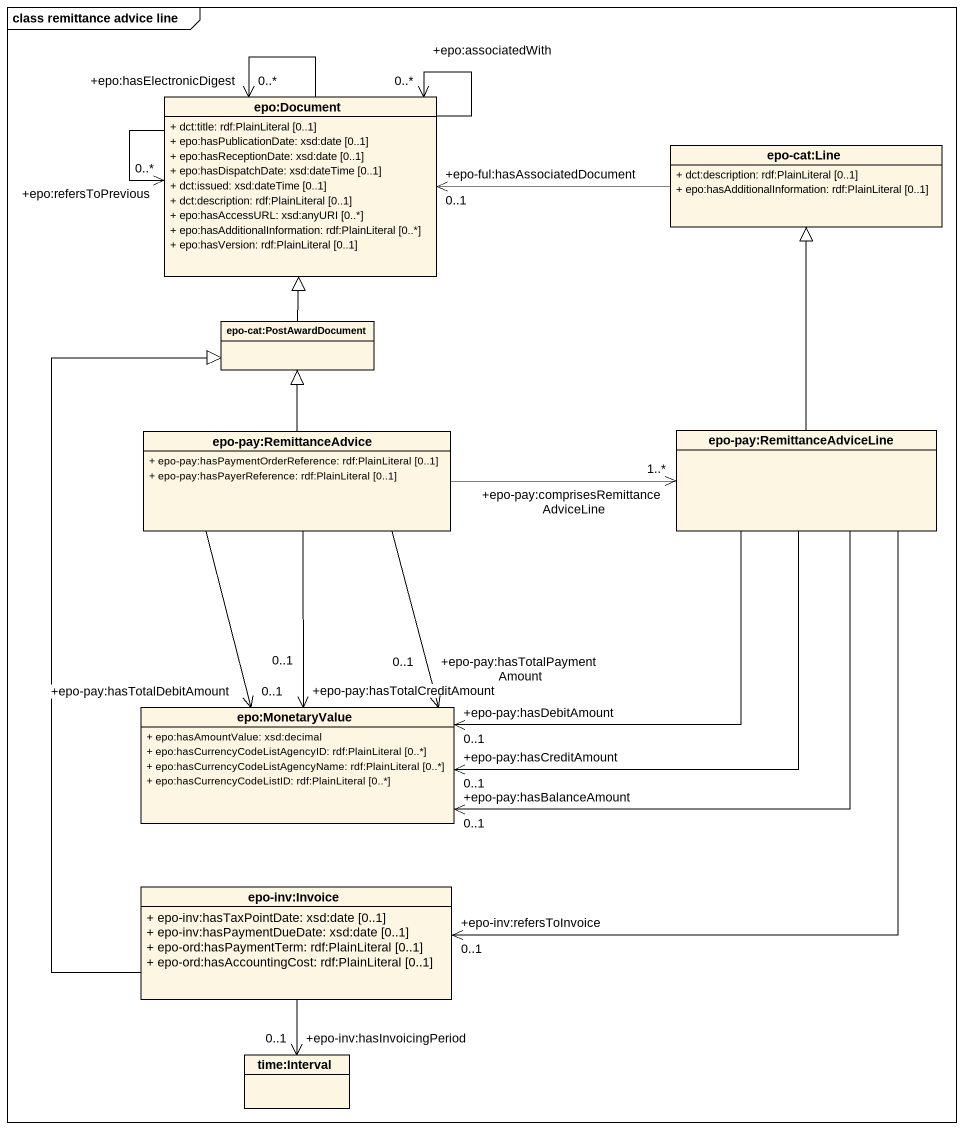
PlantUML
@startuml
mainframe class remittance advice line
hide circle
hide empty members
skinparam classAttributeIconSize 0
class "epo:Document" as epo_Document {
  + dct:title: rdf:PlainLiteral [0..1]
  + epo:hasPublicationDate: xsd:date [0..1]
  + epo:hasReceptionDate: xsd:date [0..1]
  + epo:hasDispatchDate: xsd:dateTime [0..1]
  + dct:issued: xsd:dateTime [0..1]
  + dct:description: rdf:PlainLiteral [0..1]
  + epo:hasAccessURL: xsd:anyURI [0..*]
  + epo:hasAdditionalInformation: rdf:PlainLiteral [0..*]
  + epo:hasVersion: rdf:PlainLiteral [0..1]
}
class "epo-cat:Line" as epo_cat_Line {
  + dct:description: rdf:PlainLiteral [0..1]
  + epo:hasAdditionalInformation: rdf:PlainLiteral [0..1]
}
class "epo-cat:PostAwardDocument" as epo_cat_PostAwardDocument
class "epo-pay:RemittanceAdvice" as epo_pay_RemittanceAdvice {
  + epo-pay:hasPaymentOrderReference: rdf:PlainLiteral [0..1]
  + epo-pay:hasPayerReference: rdf:PlainLiteral [0..1]
}
class "epo-pay:RemittanceAdviceLine" as epo_pay_RemittanceAdviceLine
class "epo:MonetaryValue" as epo_MonetaryValue {
  + epo:hasAmountValue: xsd:decimal
  + epo:hasCurrencyCodeListAgencyID: rdf:PlainLiteral [0..*]
  + epo:hasCurrencyCodeListAgencyName: rdf:PlainLiteral [0..*]
  + epo:hasCurrencyCodeListID: rdf:PlainLiteral [0..*]
}
class "epo-inv:Invoice" as epo_inv_Invoice {
  + epo-inv:hasTaxPointDate: xsd:date [0..1]
  + epo-inv:hasPaymentDueDate: xsd:date [0..1]
  + epo-ord:hasPaymentTerm: rdf:PlainLiteral [0..1]
  + epo-ord:hasAccountingCost: rdf:PlainLiteral [0..1]
}
class "time:Interval" as time_Interval
epo_Document --> "+epo:refersToPrevious\n0..*" epo_Document
epo_Document --> "+epo:associatedWith\n0..*" epo_Document
epo_Document --> "+epo:hasElectronicDigest\n0..*" epo_Document
epo_cat_Line -left-> "+epo-ful:hasAssociatedDocument\n0..1" epo_Document
epo_cat_PostAwardDocument -up-|> epo_Document
epo_pay_RemittanceAdvice -up-|> epo_cat_PostAwardDocument
epo_pay_RemittanceAdvice -right-> "+epo-pay:comprisesRemittanceAdviceLine\n1..*" epo_pay_RemittanceAdviceLine
epo_pay_RemittanceAdvice --> "+epo-pay:hasTotalDebitAmount\n0..1" epo_MonetaryValue
epo_pay_RemittanceAdvice --> "+epo-pay:hasTotalCreditAmount\n0..1" epo_MonetaryValue
epo_pay_RemittanceAdvice --> "+epo-pay:hasTotalPaymentAmount\n0..1" epo_MonetaryValue
epo_pay_RemittanceAdviceLine -up-|> epo_cat_Line
epo_pay_RemittanceAdviceLine -left-> "+epo-pay:hasDebitAmount\n0..1" epo_MonetaryValue
epo_pay_RemittanceAdviceLine -left-> "+epo-pay:hasCreditAmount\n0..1" epo_MonetaryValue
epo_pay_RemittanceAdviceLine -left-> "+epo-pay:hasBalanceAmount\n0..1" epo_MonetaryValue
epo_pay_RemittanceAdviceLine --> "+epo-inv:refersToInvoice\n0..1" epo_inv_Invoice
epo_inv_Invoice -up-|> epo_cat_PostAwardDocument
epo_inv_Invoice --> "+epo-inv:hasInvoicingPeriod\n0..1" time_Interval
@enduml
